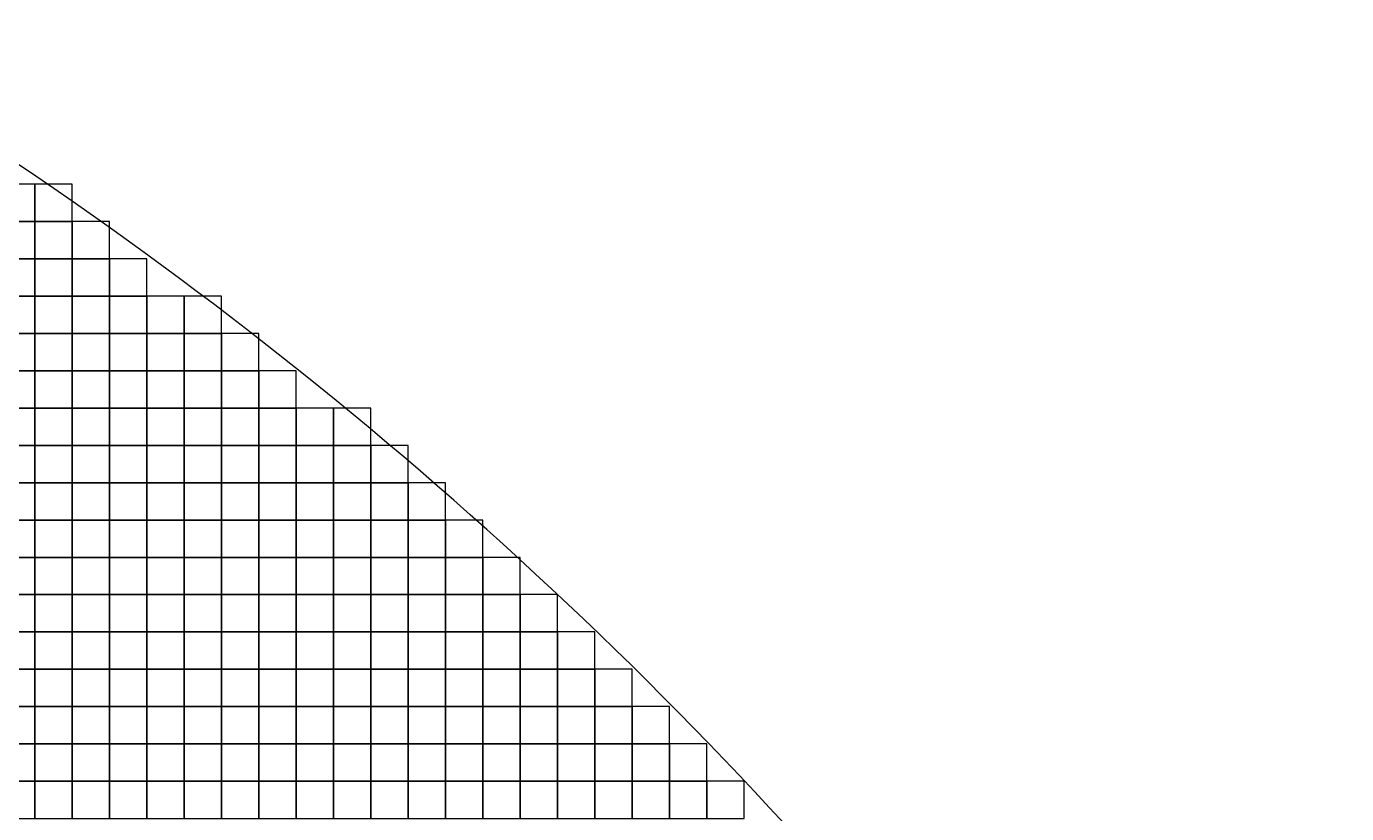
# Model space of a CAD drawing. Extents: x -160257 to 160150, y 7001 to 122208.
# Drawn here: x 122432 to 140115, y 95784 to 106327 of the extents above; entities that cross this region are included whole.
import ezdxf

# ---------------------------------------------------------------- set-up
doc = ezdxf.new("R2010")
doc.units = 0
doc.header["$LTSCALE"] = 1000
doc.header["$MEASUREMENT"] = 0
doc.layers.add('A-G-VISIBLE', color=9, linetype='Continuous')

# ---------------------------------------------------------------- blocks, each defined once
blk = doc.blocks.new('dasd')
at = {"layer": 'A-G-VISIBLE', "linetype": 'Continuous'}
for centre, radius, start, end in [((-132803.822, 42108.688), 57.677, 29.84645, 67.5516), ((-132803.304, 42112.783), 43.061, 27.6831, 69.1971)]:
    blk.add_arc(centre, radius, start, end, dxfattribs=at)

msp = doc.modelspace()

# ---------------------------------------------------------------- linework, layer by layer
at = {"elevation": 2850}
for points in [[(122045, 103716), (122545, 103716), (122545, 104216), (122045, 104216)], [(122545, 103716), (123045, 103716), (123045, 104216), (122545, 104216)], [(122045, 103216), (122545, 103216), (122545, 103716), (122045, 103716)], [(122545, 103216), (123045, 103216), (123045, 103716), (122545, 103716)], [(123045, 103216), (123545, 103216), (123545, 103716), (123045, 103716)], [(122045, 102716), (122545, 102716), (122545, 103216), (122045, 103216)], [(122545, 102716), (123045, 102716), (123045, 103216), (122545, 103216)], [(123045, 102716), (123545, 102716), (123545, 103216), (123045, 103216)], [(123545, 102716), (124045, 102716), (124045, 103216), (123545, 103216)], [(122045, 102216), (122545, 102216), (122545, 102716), (122045, 102716)], [(122545, 102216), (123045, 102216), (123045, 102716), (122545, 102716)], [(123045, 102216), (123545, 102216), (123545, 102716), (123045, 102716)], [(123545, 102216), (124045, 102216), (124045, 102716), (123545, 102716)], [(124045, 102216), (124545, 102216), (124545, 102716), (124045, 102716)], [(124545, 102216), (125045, 102216), (125045, 102716), (124545, 102716)], [(122045, 101716), (122545, 101716), (122545, 102216), (122045, 102216)], [(122545, 101716), (123045, 101716), (123045, 102216), (122545, 102216)], [(123045, 101716), (123545, 101716), (123545, 102216), (123045, 102216)], [(123545, 101716), (124045, 101716), (124045, 102216), (123545, 102216)], [(124045, 101716), (124545, 101716), (124545, 102216), (124045, 102216)], [(124545, 101716), (125045, 101716), (125045, 102216), (124545, 102216)], [(125045, 101716), (125545, 101716), (125545, 102216), (125045, 102216)], [(122045, 101216), (122545, 101216), (122545, 101716), (122045, 101716)], [(122545, 101216), (123045, 101216), (123045, 101716), (122545, 101716)], [(123045, 101216), (123545, 101216), (123545, 101716), (123045, 101716)], [(123545, 101216), (124045, 101216), (124045, 101716), (123545, 101716)], [(124045, 101216), (124545, 101216), (124545, 101716), (124045, 101716)], [(124545, 101216), (125045, 101216), (125045, 101716), (124545, 101716)], [(125045, 101216), (125545, 101216), (125545, 101716), (125045, 101716)], [(125545, 101216), (126045, 101216), (126045, 101716), (125545, 101716)], [(122045, 100716), (122545, 100716), (122545, 101216), (122045, 101216)], [(122545, 100716), (123045, 100716), (123045, 101216), (122545, 101216)], [(123045, 100716), (123545, 100716), (123545, 101216), (123045, 101216)], [(123545, 100716), (124045, 100716), (124045, 101216), (123545, 101216)], [(124045, 100716), (124545, 100716), (124545, 101216), (124045, 101216)], [(124545, 100716), (125045, 100716), (125045, 101216), (124545, 101216)], [(125045, 100716), (125545, 100716), (125545, 101216), (125045, 101216)], [(125545, 100716), (126045, 100716), (126045, 101216), (125545, 101216)], [(126045, 100716), (126545, 100716), (126545, 101216), (126045, 101216)], [(126545, 100716), (127045, 100716), (127045, 101216), (126545, 101216)], [(122045, 100216), (122545, 100216), (122545, 100716), (122045, 100716)], [(122545, 100216), (123045, 100216), (123045, 100716), (122545, 100716)], [(123045, 100216), (123545, 100216), (123545, 100716), (123045, 100716)], [(123545, 100216), (124045, 100216), (124045, 100716), (123545, 100716)], [(124045, 100216), (124545, 100216), (124545, 100716), (124045, 100716)], [(124545, 100216), (125045, 100216), (125045, 100716), (124545, 100716)], [(125045, 100216), (125545, 100216), (125545, 100716), (125045, 100716)], [(125545, 100216), (126045, 100216), (126045, 100716), (125545, 100716)], [(126045, 100216), (126545, 100216), (126545, 100716), (126045, 100716)], [(126545, 100216), (127045, 100216), (127045, 100716), (126545, 100716)], [(127045, 100216), (127545, 100216), (127545, 100716), (127045, 100716)], [(122045, 99716), (122545, 99716), (122545, 100216), (122045, 100216)], [(122545, 99716), (123045, 99716), (123045, 100216), (122545, 100216)], [(123045, 99716), (123545, 99716), (123545, 100216), (123045, 100216)], [(123545, 99716), (124045, 99716), (124045, 100216), (123545, 100216)], [(124045, 99716), (124545, 99716), (124545, 100216), (124045, 100216)], [(124545, 99716), (125045, 99716), (125045, 100216), (124545, 100216)], [(125045, 99716), (125545, 99716), (125545, 100216), (125045, 100216)], [(125545, 99716), (126045, 99716), (126045, 100216), (125545, 100216)], [(126045, 99716), (126545, 99716), (126545, 100216), (126045, 100216)], [(126545, 99716), (127045, 99716), (127045, 100216), (126545, 100216)], [(127045, 99716), (127545, 99716), (127545, 100216), (127045, 100216)], [(127545, 99716), (128045, 99716), (128045, 100216), (127545, 100216)], [(122045, 99216), (122545, 99216), (122545, 99716), (122045, 99716)], [(122545, 99216), (123045, 99216), (123045, 99716), (122545, 99716)], [(123045, 99216), (123545, 99216), (123545, 99716), (123045, 99716)], [(123545, 99216), (124045, 99216), (124045, 99716), (123545, 99716)], [(124045, 99216), (124545, 99216), (124545, 99716), (124045, 99716)], [(124545, 99216), (125045, 99216), (125045, 99716), (124545, 99716)], [(125045, 99216), (125545, 99216), (125545, 99716), (125045, 99716)], [(125545, 99216), (126045, 99216), (126045, 99716), (125545, 99716)], [(126045, 99216), (126545, 99216), (126545, 99716), (126045, 99716)], [(126545, 99216), (127045, 99216), (127045, 99716), (126545, 99716)], [(127045, 99216), (127545, 99216), (127545, 99716), (127045, 99716)], [(127545, 99216), (128045, 99216), (128045, 99716), (127545, 99716)], [(128045, 99216), (128545, 99216), (128545, 99716), (128045, 99716)], [(122045, 98716), (122545, 98716), (122545, 99216), (122045, 99216)], [(122545, 98716), (123045, 98716), (123045, 99216), (122545, 99216)], [(123045, 98716), (123545, 98716), (123545, 99216), (123045, 99216)], [(123545, 98716), (124045, 98716), (124045, 99216), (123545, 99216)], [(124045, 98716), (124545, 98716), (124545, 99216), (124045, 99216)], [(124545, 98716), (125045, 98716), (125045, 99216), (124545, 99216)], [(125045, 98716), (125545, 98716), (125545, 99216), (125045, 99216)], [(125545, 98716), (126045, 98716), (126045, 99216), (125545, 99216)], [(126045, 98716), (126545, 98716), (126545, 99216), (126045, 99216)], [(126545, 98716), (127045, 98716), (127045, 99216), (126545, 99216)], [(127045, 98716), (127545, 98716), (127545, 99216), (127045, 99216)], [(127545, 98716), (128045, 98716), (128045, 99216), (127545, 99216)], [(128045, 98716), (128545, 98716), (128545, 99216), (128045, 99216)], [(128545, 98716), (129045, 98716), (129045, 99216), (128545, 99216)], [(122045, 98216), (122545, 98216), (122545, 98716), (122045, 98716)], [(122545, 98216), (123045, 98216), (123045, 98716), (122545, 98716)], [(123045, 98216), (123545, 98216), (123545, 98716), (123045, 98716)], [(123545, 98216), (124045, 98216), (124045, 98716), (123545, 98716)], [(124045, 98216), (124545, 98216), (124545, 98716), (124045, 98716)], [(124545, 98216), (125045, 98216), (125045, 98716), (124545, 98716)], [(125045, 98216), (125545, 98216), (125545, 98716), (125045, 98716)], [(125545, 98216), (126045, 98216), (126045, 98716), (125545, 98716)], [(126045, 98216), (126545, 98216), (126545, 98716), (126045, 98716)], [(126545, 98216), (127045, 98216), (127045, 98716), (126545, 98716)], [(127045, 98216), (127545, 98216), (127545, 98716), (127045, 98716)], [(127545, 98216), (128045, 98216), (128045, 98716), (127545, 98716)], [(128045, 98216), (128545, 98216), (128545, 98716), (128045, 98716)], [(128545, 98216), (129045, 98216), (129045, 98716), (128545, 98716)], [(129045, 98216), (129545, 98216), (129545, 98716), (129045, 98716)], [(122045, 97716), (122545, 97716), (122545, 98216), (122045, 98216)], [(122545, 97716), (123045, 97716), (123045, 98216), (122545, 98216)], [(123045, 97716), (123545, 97716), (123545, 98216), (123045, 98216)], [(123545, 97716), (124045, 97716), (124045, 98216), (123545, 98216)], [(124045, 97716), (124545, 97716), (124545, 98216), (124045, 98216)], [(124545, 97716), (125045, 97716), (125045, 98216), (124545, 98216)], [(125045, 97716), (125545, 97716), (125545, 98216), (125045, 98216)], [(125545, 97716), (126045, 97716), (126045, 98216), (125545, 98216)], [(126045, 97716), (126545, 97716), (126545, 98216), (126045, 98216)], [(126545, 97716), (127045, 97716), (127045, 98216), (126545, 98216)], [(127045, 97716), (127545, 97716), (127545, 98216), (127045, 98216)], [(127545, 97716), (128045, 97716), (128045, 98216), (127545, 98216)], [(128045, 97716), (128545, 97716), (128545, 98216), (128045, 98216)], [(128545, 97716), (129045, 97716), (129045, 98216), (128545, 98216)], [(129045, 97716), (129545, 97716), (129545, 98216), (129045, 98216)], [(129545, 97716), (130045, 97716), (130045, 98216), (129545, 98216)], [(122045, 97216), (122545, 97216), (122545, 97716), (122045, 97716)], [(122545, 97216), (123045, 97216), (123045, 97716), (122545, 97716)], [(123045, 97216), (123545, 97216), (123545, 97716), (123045, 97716)], [(123545, 97216), (124045, 97216), (124045, 97716), (123545, 97716)], [(124045, 97216), (124545, 97216), (124545, 97716), (124045, 97716)], [(124545, 97216), (125045, 97216), (125045, 97716), (124545, 97716)], [(125045, 97216), (125545, 97216), (125545, 97716), (125045, 97716)], [(125545, 97216), (126045, 97216), (126045, 97716), (125545, 97716)], [(126045, 97216), (126545, 97216), (126545, 97716), (126045, 97716)], [(126545, 97216), (127045, 97216), (127045, 97716), (126545, 97716)], [(127045, 97216), (127545, 97216), (127545, 97716), (127045, 97716)], [(127545, 97216), (128045, 97216), (128045, 97716), (127545, 97716)], [(128045, 97216), (128545, 97216), (128545, 97716), (128045, 97716)], [(128545, 97216), (129045, 97216), (129045, 97716), (128545, 97716)], [(129045, 97216), (129545, 97216), (129545, 97716), (129045, 97716)], [(129545, 97216), (130045, 97216), (130045, 97716), (129545, 97716)], [(130045, 97216), (130545, 97216), (130545, 97716), (130045, 97716)], [(122045, 96716), (122545, 96716), (122545, 97216), (122045, 97216)], [(122545, 96716), (123045, 96716), (123045, 97216), (122545, 97216)], [(123045, 96716), (123545, 96716), (123545, 97216), (123045, 97216)], [(123545, 96716), (124045, 96716), (124045, 97216), (123545, 97216)], [(124045, 96716), (124545, 96716), (124545, 97216), (124045, 97216)], [(124545, 96716), (125045, 96716), (125045, 97216), (124545, 97216)], [(125045, 96716), (125545, 96716), (125545, 97216), (125045, 97216)], [(125545, 96716), (126045, 96716), (126045, 97216), (125545, 97216)], [(126045, 96716), (126545, 96716), (126545, 97216), (126045, 97216)], [(126545, 96716), (127045, 96716), (127045, 97216), (126545, 97216)], [(127045, 96716), (127545, 96716), (127545, 97216), (127045, 97216)], [(127545, 96716), (128045, 96716), (128045, 97216), (127545, 97216)], [(128045, 96716), (128545, 96716), (128545, 97216), (128045, 97216)], [(128545, 96716), (129045, 96716), (129045, 97216), (128545, 97216)], [(129045, 96716), (129545, 96716), (129545, 97216), (129045, 97216)], [(129545, 96716), (130045, 96716), (130045, 97216), (129545, 97216)], [(130045, 96716), (130545, 96716), (130545, 97216), (130045, 97216)], [(130545, 96716), (131045, 96716), (131045, 97216), (130545, 97216)], [(122045, 96216), (122545, 96216), (122545, 96716), (122045, 96716)], [(122545, 96216), (123045, 96216), (123045, 96716), (122545, 96716)], [(123045, 96216), (123545, 96216), (123545, 96716), (123045, 96716)], [(123545, 96216), (124045, 96216), (124045, 96716), (123545, 96716)], [(124045, 96216), (124545, 96216), (124545, 96716), (124045, 96716)], [(124545, 96216), (125045, 96216), (125045, 96716), (124545, 96716)], [(125045, 96216), (125545, 96216), (125545, 96716), (125045, 96716)], [(125545, 96216), (126045, 96216), (126045, 96716), (125545, 96716)], [(126045, 96216), (126545, 96216), (126545, 96716), (126045, 96716)], [(126545, 96216), (127045, 96216), (127045, 96716), (126545, 96716)], [(127045, 96216), (127545, 96216), (127545, 96716), (127045, 96716)], [(127545, 96216), (128045, 96216), (128045, 96716), (127545, 96716)], [(128045, 96216), (128545, 96216), (128545, 96716), (128045, 96716)], [(128545, 96216), (129045, 96216), (129045, 96716), (128545, 96716)], [(129045, 96216), (129545, 96216), (129545, 96716), (129045, 96716)], [(129545, 96216), (130045, 96216), (130045, 96716), (129545, 96716)], [(130045, 96216), (130545, 96216), (130545, 96716), (130045, 96716)], [(130545, 96216), (131045, 96216), (131045, 96716), (130545, 96716)], [(131045, 96216), (131545, 96216), (131545, 96716), (131045, 96716)], [(122045, 95716), (122545, 95716), (122545, 96216), (122045, 96216)], [(122545, 95716), (123045, 95716), (123045, 96216), (122545, 96216)], [(123045, 95716), (123545, 95716), (123545, 96216), (123045, 96216)], [(123545, 95716), (124045, 95716), (124045, 96216), (123545, 96216)], [(124045, 95716), (124545, 95716), (124545, 96216), (124045, 96216)], [(124545, 95716), (125045, 95716), (125045, 96216), (124545, 96216)], [(125045, 95716), (125545, 95716), (125545, 96216), (125045, 96216)], [(125545, 95716), (126045, 95716), (126045, 96216), (125545, 96216)], [(126045, 95716), (126545, 95716), (126545, 96216), (126045, 96216)], [(126545, 95716), (127045, 95716), (127045, 96216), (126545, 96216)], [(127045, 95716), (127545, 95716), (127545, 96216), (127045, 96216)], [(127545, 95716), (128045, 95716), (128045, 96216), (127545, 96216)], [(128045, 95716), (128545, 95716), (128545, 96216), (128045, 96216)], [(128545, 95716), (129045, 95716), (129045, 96216), (128545, 96216)], [(129045, 95716), (129545, 95716), (129545, 96216), (129045, 96216)], [(129545, 95716), (130045, 95716), (130045, 96216), (129545, 96216)], [(130045, 95716), (130545, 95716), (130545, 96216), (130045, 96216)], [(130545, 95716), (131045, 95716), (131045, 96216), (130545, 96216)], [(131045, 95716), (131545, 95716), (131545, 96216), (131045, 96216)], [(131545, 95716), (132045, 95716), (132045, 96216), (131545, 96216)]]:
    msp.add_lwpolyline(points, close=True, dxfattribs=at)

# ---------------------------------------------------------------- block references
at = {"xscale": 1000, "yscale": 1000, "zscale": 1000}
msp.add_blockref('dasd', (132893911, -42052037, 2850), dxfattribs=at)

doc.saveas('drawing.dxf')
